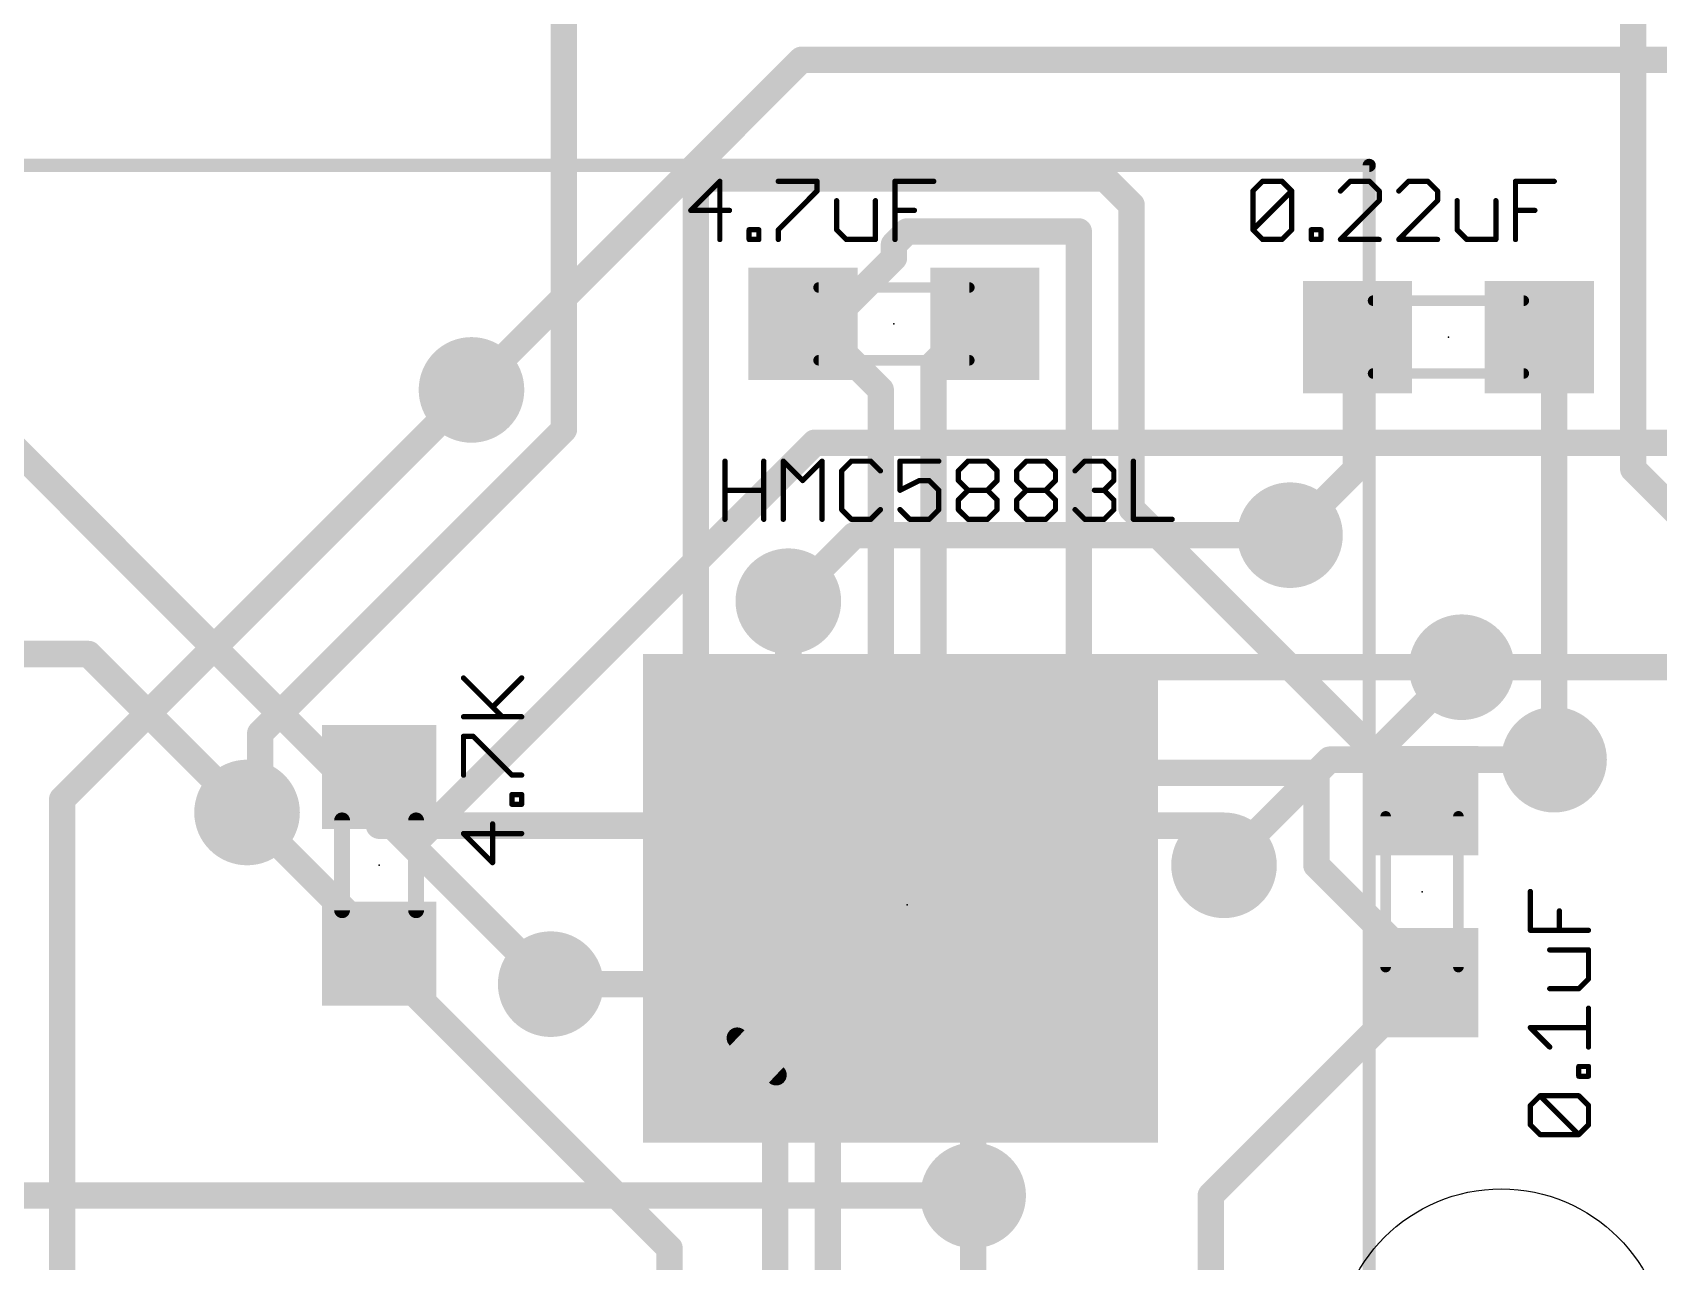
# Model space of a CAD drawing. Extents: x 0 to 99.1, y -1.2 to 60.2.
# Drawn here: x 51.66 to 67.3, y 40.39 to 52.2 of the extents above; entities that cross this region are included whole.
import ezdxf

# ---------------------------------------------------------------- set-up
doc = ezdxf.new("R2010")
doc.units = 0
for name, color, linetype in [('1', 22, 'CONTINUOUS'), ('16', 175, 'CONTINUOUS'), ('18', 82, 'CONTINUOUS'), ('20', 7, 'CONTINUOUS'), ('21', 253, 'CONTINUOUS'), ('23', 7, 'CONTINUOUS'), ('43', 82, 'CONTINUOUS'), ('51', 253, 'CONTINUOUS')]:
    doc.layers.add(name, color=color, linetype=linetype)

# ---------------------------------------------------------------- blocks, each defined once
blk = doc.blocks.new('RECT')
blk.add_solid([(-0.5, -0.5), (0.5, -0.5), (-0.5, 0.5), (0.5, 0.5)])
blk = doc.blocks.new('ROUNDV')
at = {"const_width": 0.5}
blk.add_lwpolyline([(0, -0.25, 1), (0, 0.25, 1), (0, -0.25)], format="xyb", dxfattribs=at)

msp = doc.modelspace()

# ---------------------------------------------------------------- linework, layer by layer
at = {"layer": '1', "const_width": 0.254}
for points in [[(56.769, 48.387), (56.769, 55.753)], [(67.056, 52.578), (67.056, 48.006)], [(58.039, 50.8), (61.976, 50.8)], [(58.039, 44.577), (58.039, 50.8)], [(61.976, 50.8), (62.23, 50.546)], [(62.23, 50.546), (62.23, 47.625)], [(60.071, 50.292), (59.944, 50.165)], [(61.722, 50.292), (60.071, 50.292)], [(61.722, 45.085), (61.722, 50.292)], [(59.944, 50.165), (59.944, 50.038)], [(59.944, 50.038), (59.309, 49.403)], [(59.182, 49.403), (59.069, 49.403)], [(59.309, 49.403), (59.069, 49.403)], [(59.182, 49.403), (59.817, 48.768)], [(60.706, 49.403), (60.325, 49.022)], [(60.706, 49.403), (60.819, 49.403)], [(64.389, 49.276), (64.389, 48.006)], [(64.389, 49.276), (64.403, 49.276)], [(66.167, 49.276), (66.153, 49.276)], [(66.167, 49.276), (66.294, 49.149)], [(66.294, 49.149), (66.294, 45.212)], [(60.325, 49.022), (60.325, 45.212)], [(55.88, 48.768), (51.943, 44.831)], [(59.817, 48.768), (59.817, 45.212)], [(53.848, 45.466), (56.769, 48.387)], [(64.389, 48.006), (63.754, 47.371)], [(67.056, 48.006), (70.485, 44.577)], [(62.23, 47.625), (65.024, 44.831)], [(58.928, 46.736), (58.928, 45.593)], [(64.643, 45.339), (65.405, 46.101)], [(58.928, 45.593), (59.309, 45.212)], [(53.848, 44.704), (53.848, 45.466)], [(64.643, 45.339), (65.024, 44.817)], [(59.309, 45.212), (59.321, 45.185)], [(59.817, 45.212), (59.821, 45.185)], [(60.325, 45.212), (60.321, 45.185)], [(60.833, 45.085), (60.821, 45.185)], [(61.722, 45.085), (60.833, 45.085)], [(64.008, 45.085), (61.722, 45.085)], [(64.008, 44.196), (64.008, 45.085)], [(54.991, 45.046), (54.991, 44.577)], [(51.943, 44.831), (51.943, 38.227)], [(65.024, 44.831), (65.024, 44.817)], [(54.991, 43.434), (53.721, 44.704)], [(53.848, 44.704), (53.721, 44.704)], [(54.991, 44.577), (58.039, 44.577)], [(58.039, 44.577), (58.674, 44.577)], [(58.674, 44.577), (58.701, 44.565)], [(61.468, 44.577), (61.441, 44.565)], [(63.119, 44.577), (61.468, 44.577)], [(63.119, 44.196), (63.119, 44.577)], [(65.024, 43.18), (64.008, 44.196)], [(54.991, 43.434), (54.991, 43.346)], [(54.991, 43.307), (54.991, 43.346)], [(54.991, 43.307), (57.785, 40.513)], [(56.642, 43.053), (58.674, 43.053)], [(58.674, 43.053), (58.701, 43.065)], [(58.801, 43.053), (58.701, 43.065)], [(58.801, 38.989), (58.801, 43.053)], [(65.024, 43.053), (62.992, 41.021)], [(65.024, 43.18), (65.024, 43.067)], [(65.024, 43.053), (65.024, 43.067)], [(59.309, 42.418), (59.321, 42.445)], [(59.309, 40.132), (59.309, 42.418)], [(59.817, 42.418), (59.821, 42.445)], [(59.817, 41.91), (59.817, 42.418)], [(60.833, 42.418), (60.821, 42.445)], [(60.833, 42.418), (60.833, 41.783)], [(59.944, 41.783), (59.817, 41.91)], [(60.706, 41.783), (59.944, 41.783)], [(60.833, 41.783), (60.706, 41.783)], [(60.706, 41.021), (60.706, 41.783)], [(60.706, 38.735), (60.706, 41.021)], [(62.992, 41.021), (62.992, 38.354)], [(57.785, 40.513), (57.785, 37.846)]]:
    msp.add_lwpolyline(points, dxfattribs=at)
at = {"layer": '1', "const_width": 0.127}
for points in [[(58.039, 50.8635, 1), (58.039, 50.7365)], [(58.1025, 50.8, 1), (57.9755, 50.8)], [(62.0209, 50.8449, 1), (61.9311, 50.7551)], [(61.976, 50.7365, 1), (61.976, 50.8635)], [(62.2935, 50.546, 1), (62.1665, 50.546)], [(62.1851, 50.5011, 1), (62.2749, 50.5909)], [(60.071, 50.3555, 1), (60.071, 50.2285)], [(60.1159, 50.2471, 1), (60.0261, 50.3369)], [(61.7855, 50.292, 1), (61.6585, 50.292)], [(61.722, 50.2285, 1), (61.722, 50.3555)], [(60.0075, 50.165, 1), (59.8805, 50.165)], [(59.8991, 50.2099, 1), (59.9889, 50.1201)], [(59.8805, 50.038, 1), (60.0075, 50.038)], [(59.9889, 49.9931, 1), (59.8991, 50.0829)], [(59.069, 49.4665, 1), (59.069, 49.3395)], [(59.069, 49.4665, 1), (59.069, 49.3395)], [(59.2269, 49.4479, 1), (59.1371, 49.3581)], [(59.182, 49.3395, 1), (59.182, 49.4665)], [(59.2641, 49.4479, 1), (59.3539, 49.3581)], [(59.309, 49.3395, 1), (59.309, 49.4665)], [(60.706, 49.4665, 1), (60.706, 49.3395)], [(60.7509, 49.3581, 1), (60.6611, 49.4479)], [(60.819, 49.3395, 1), (60.819, 49.4665)], [(64.4525, 49.276, 1), (64.3255, 49.276)], [(64.389, 49.3395, 1), (64.389, 49.2125)], [(64.403, 49.2125, 1), (64.403, 49.3395)], [(66.153, 49.3395, 1), (66.153, 49.2125)], [(66.2119, 49.3209, 1), (66.1221, 49.2311)], [(66.167, 49.2125, 1), (66.167, 49.3395)], [(66.3575, 49.149, 1), (66.2305, 49.149)], [(60.3885, 49.022, 1), (60.2615, 49.022)], [(60.2801, 49.0669, 1), (60.3699, 48.9771)], [(66.2491, 49.1041, 1), (66.3389, 49.1939)], [(55.9249, 48.7231, 1), (55.8351, 48.8129)], [(59.8805, 48.768, 1), (59.7535, 48.768)], [(59.7721, 48.7231, 1), (59.8619, 48.8129)], [(56.8139, 48.3421, 1), (56.7241, 48.4319)], [(56.7055, 48.387, 1), (56.8325, 48.387)], [(64.3255, 48.006, 1), (64.4525, 48.006)], [(64.4339, 47.9611, 1), (64.3441, 48.0509)], [(67.1009, 48.0509, 1), (67.0111, 47.9611)], [(66.9925, 48.006, 1), (67.1195, 48.006)], [(62.2749, 47.6699, 1), (62.1851, 47.5801)], [(62.1665, 47.625, 1), (62.2935, 47.625)], [(63.7091, 47.4159, 1), (63.7989, 47.3261)], [(58.9915, 46.736, 1), (58.8645, 46.736)], [(65.4499, 46.0561, 1), (65.3601, 46.1459)], [(58.9729, 45.6379, 1), (58.8831, 45.5481)], [(53.9115, 45.466, 1), (53.7845, 45.466)], [(53.8031, 45.5109, 1), (53.8929, 45.4211)], [(58.8645, 45.593, 1), (58.9915, 45.593)], [(64.6943, 45.3764, 1), (64.5917, 45.3016)], [(64.5981, 45.3839, 1), (64.6879, 45.2941)], [(59.367, 45.2378, 1), (59.251, 45.1862)], [(59.263, 45.1592, 1), (59.379, 45.2108)], [(59.2641, 45.1671, 1), (59.3539, 45.2569)], [(59.8798, 45.2213, 1), (59.7542, 45.2027)], [(59.7535, 45.212, 1), (59.8805, 45.212)], [(59.7582, 45.1757, 1), (59.8838, 45.1943)], [(60.2582, 45.1943, 1), (60.3838, 45.1757)], [(60.2615, 45.212, 1), (60.3885, 45.212)], [(60.3878, 45.2027, 1), (60.2622, 45.2213)], [(60.884, 45.1926, 1), (60.758, 45.1774)], [(60.833, 45.1485, 1), (60.833, 45.0215)], [(61.722, 45.1485, 1), (61.722, 45.0215)], [(61.722, 45.0215, 1), (61.722, 45.1485)], [(64.0715, 45.085, 1), (63.9445, 45.085)], [(64.008, 45.0215, 1), (64.008, 45.1485)], [(66.2305, 45.212, 1), (66.3575, 45.212)], [(55.0545, 45.046, 1), (54.9275, 45.046)], [(60.77, 45.0774, 1), (60.896, 45.0926)], [(61.6585, 45.085, 1), (61.7855, 45.085)], [(52.0065, 44.831, 1), (51.8795, 44.831)], [(51.8981, 44.8759, 1), (51.9879, 44.7861)], [(65.0875, 44.831, 1), (64.9605, 44.831)], [(64.9727, 44.7796, 1), (65.0753, 44.8544)], [(64.9791, 44.7861, 1), (65.0689, 44.8759)], [(53.7659, 44.7489, 1), (53.6761, 44.6591)], [(53.721, 44.7675, 1), (53.721, 44.6405)], [(53.7845, 44.704, 1), (53.9115, 44.704)], [(53.848, 44.6405, 1), (53.848, 44.7675)], [(64.9605, 44.817, 1), (65.0875, 44.817)], [(54.991, 44.6405, 1), (54.991, 44.5135)], [(54.9275, 44.577, 1), (55.0545, 44.577)], [(58.039, 44.6405, 1), (58.039, 44.5135)], [(57.9755, 44.577, 1), (58.1025, 44.577)], [(58.039, 44.5135, 1), (58.039, 44.6405)], [(58.6998, 44.635, 1), (58.6482, 44.519)], [(58.674, 44.5135, 1), (58.674, 44.6405)], [(58.6752, 44.507, 1), (58.7268, 44.623)], [(61.4152, 44.623, 1), (61.4668, 44.507)], [(61.468, 44.6405, 1), (61.468, 44.5135)], [(61.4938, 44.519, 1), (61.4422, 44.635)], [(63.1825, 44.577, 1), (63.0555, 44.577)], [(63.119, 44.5135, 1), (63.119, 44.6405)], [(64.0529, 44.2409, 1), (63.9631, 44.1511)], [(63.0555, 44.196, 1), (63.1825, 44.196)], [(63.9445, 44.196, 1), (64.0715, 44.196)], [(55.0545, 43.434, 1), (54.9275, 43.434)], [(54.9461, 43.3891, 1), (55.0359, 43.4789)], [(55.0545, 43.346, 1), (54.9275, 43.346)], [(55.0359, 43.3519, 1), (54.9461, 43.2621)], [(54.9275, 43.346, 1), (55.0545, 43.346)], [(54.9275, 43.307, 1), (55.0545, 43.307)], [(56.642, 43.1165, 1), (56.642, 42.9895)], [(58.6482, 43.111, 1), (58.6998, 42.995)], [(58.7086, 43.128, 1), (58.6934, 43.002)], [(58.674, 42.9895, 1), (58.674, 43.1165)], [(58.7268, 43.007, 1), (58.6752, 43.123)], [(58.8645, 43.053, 1), (58.7375, 43.053)], [(58.7934, 42.99, 1), (58.8086, 43.116)], [(65.0875, 43.18, 1), (64.9605, 43.18)], [(65.0875, 43.067, 1), (64.9605, 43.067)], [(64.9791, 43.1351, 1), (65.0689, 43.2249)], [(65.0689, 43.0081, 1), (64.9791, 43.0979)], [(64.9605, 43.067, 1), (65.0875, 43.067)], [(64.9605, 43.053, 1), (65.0875, 43.053)], [(59.3725, 42.418, 1), (59.2455, 42.418)], [(59.379, 42.4192, 1), (59.263, 42.4708)], [(59.8805, 42.418, 1), (59.7535, 42.418)], [(59.8838, 42.4357, 1), (59.7582, 42.4543)], [(60.879, 42.4708, 1), (60.763, 42.4192)], [(60.8965, 42.418, 1), (60.7695, 42.418)], [(59.251, 42.4438, 1), (59.367, 42.3922)], [(59.7542, 42.4273, 1), (59.8798, 42.4087)], [(60.775, 42.3922, 1), (60.891, 42.4438)], [(59.8619, 41.9549, 1), (59.7721, 41.8651)], [(59.7535, 41.91, 1), (59.8805, 41.91)], [(59.944, 41.8465, 1), (59.944, 41.7195)], [(59.8991, 41.7381, 1), (59.9889, 41.8279)], [(60.706, 41.8465, 1), (60.706, 41.7195)], [(60.7695, 41.783, 1), (60.6425, 41.783)], [(60.706, 41.7195, 1), (60.706, 41.8465)], [(60.7695, 41.783, 1), (60.8965, 41.783)], [(60.833, 41.7195, 1), (60.833, 41.8465)], [(60.7695, 41.021, 1), (60.6425, 41.021)], [(63.0555, 41.021, 1), (62.9285, 41.021)], [(60.6425, 41.021, 1), (60.7695, 41.021)], [(62.9471, 41.0659, 1), (63.0369, 40.9761)], [(57.8485, 40.513, 1), (57.7215, 40.513)], [(57.7401, 40.4681, 1), (57.8299, 40.5579)]]:
    msp.add_lwpolyline(points, format="xyb", dxfattribs=at)
at = {"layer": '16', "const_width": 0.254}
for points in [[(59.055, 51.943), (55.88, 48.768)], [(68.961, 51.943), (59.055, 51.943)], [(51.435, 48.26), (55.3085, 44.3865)], [(55.3085, 44.3865), (59.182, 48.26)], [(59.182, 48.26), (75.438, 48.26)], [(59.563, 47.371), (58.928, 46.736)], [(63.754, 47.371), (59.563, 47.371)], [(52.197, 46.228), (47.371, 46.228)], [(53.721, 44.704), (52.197, 46.228)], [(60.706, 46.101), (60.706, 41.021)], [(65.405, 46.101), (60.706, 46.101)], [(65.405, 46.101), (76.581, 46.101)], [(64.135, 45.212), (63.119, 44.196)], [(66.294, 45.212), (64.135, 45.212)], [(55.3085, 44.3865), (56.642, 43.053)], [(49.911, 41.021), (60.706, 41.021)]]:
    msp.add_lwpolyline(points, dxfattribs=at)
at = {"layer": '16', "const_width": 0.127}
for points in [[(59.055, 52.0065, 1), (59.055, 51.8795)], [(59.0999, 51.8981, 1), (59.0101, 51.9879)], [(55.8351, 48.8129, 1), (55.9249, 48.7231)], [(59.182, 48.3235, 1), (59.182, 48.1965)], [(59.2269, 48.2151, 1), (59.1371, 48.3049)], [(59.563, 47.4345, 1), (59.563, 47.3075)], [(59.6079, 47.3261, 1), (59.5181, 47.4159)], [(63.754, 47.3075, 1), (63.754, 47.4345)], [(58.8831, 46.7809, 1), (58.9729, 46.6911)], [(52.2419, 46.2729, 1), (52.1521, 46.1831)], [(52.197, 46.1645, 1), (52.197, 46.2915)], [(60.7695, 46.101, 1), (60.6425, 46.101)], [(60.706, 46.1645, 1), (60.706, 46.0375)], [(65.405, 46.1645, 1), (65.405, 46.0375)], [(65.405, 46.0375, 1), (65.405, 46.1645)], [(64.135, 45.2755, 1), (64.135, 45.1485)], [(64.1799, 45.1671, 1), (64.0901, 45.2569)], [(66.294, 45.1485, 1), (66.294, 45.2755)], [(53.6761, 44.6591, 1), (53.7659, 44.7489)], [(55.3534, 44.4314, 1), (55.2636, 44.3416)], [(55.2636, 44.4314, 1), (55.3534, 44.3416)], [(55.2636, 44.3416, 1), (55.3534, 44.4314)], [(63.0741, 44.2409, 1), (63.1639, 44.1511)], [(56.5971, 43.0081, 1), (56.6869, 43.0979)], [(60.706, 40.9575, 1), (60.706, 41.0845)], [(60.6425, 41.021, 1), (60.7695, 41.021)]]:
    msp.add_lwpolyline(points, format="xyb", dxfattribs=at)
at = {"layer": '20'}
msp.add_circle((65.786, 39.497), 1.5875, dxfattribs=at)
at = {"layer": '21'}
for points, const_width in [([(58.2691, 50.7741), (57.9895, 50.4944)], 0.0508), ([(58.2691, 50.2148), (58.2691, 50.7741)], 0.0508), ([(58.8315, 50.7741), (59.2043, 50.7741)], 0.0508), ([(59.2043, 50.6809), (58.8315, 50.308)], 0.0508), ([(59.2043, 50.7741), (59.2043, 50.6809)], 0.0508), ([(59.9541, 50.2148), (59.9541, 50.7741)], 0.0508), ([(59.9541, 50.7741), (60.3269, 50.7741)], 0.0508), ([(63.3972, 50.6809), (63.4904, 50.7741)], 0.0508), ([(63.3972, 50.308), (63.3972, 50.6809)], 0.0508), ([(63.3972, 50.308), (63.77, 50.6809)], 0.0508), ([(63.4904, 50.7741), (63.6768, 50.7741)], 0.0508), ([(63.6768, 50.7741), (63.77, 50.6809)], 0.0508), ([(63.77, 50.6809), (63.77, 50.308)], 0.0508), ([(64.3324, 50.7741), (64.2392, 50.6809)], 0.0508), ([(64.5188, 50.7741), (64.3324, 50.7741)], 0.0508), ([(64.612, 50.6809), (64.5188, 50.7741)], 0.0508), ([(64.612, 50.5877), (64.612, 50.6809)], 0.0508), ([(64.8937, 50.7741), (64.8005, 50.6809)], 0.0508), ([(65.0801, 50.7741), (64.8937, 50.7741)], 0.0508), ([(65.1733, 50.6809), (65.0801, 50.7741)], 0.0508), ([(65.1733, 50.5877), (65.1733, 50.6809)], 0.0508), ([(65.9231, 50.2148), (65.9231, 50.7741)], 0.0508), ([(65.9231, 50.7741), (66.2959, 50.7741)], 0.0508), ([(59.3928, 50.5877), (59.3928, 50.308)], 0.0508), ([(59.7656, 50.2148), (59.7656, 50.5877)], 0.0508), ([(64.2392, 50.2148), (64.612, 50.5877)], 0.0508), ([(64.8005, 50.2148), (65.1733, 50.5877)], 0.0508), ([(65.3618, 50.5877), (65.3618, 50.308)], 0.0508), ([(65.7346, 50.2148), (65.7346, 50.5877)], 0.0508), ([(57.9895, 50.4944), (58.3623, 50.4944)], 0.0508), ([(59.9541, 50.4944), (60.1405, 50.4944)], 0.0508), ([(65.9231, 50.4944), (66.1095, 50.4944)], 0.0508), ([(58.5508, 50.2148), (58.5508, 50.308)], 0.0508), ([(58.5508, 50.308), (58.644, 50.308)], 0.0508), ([(58.644, 50.2148), (58.5508, 50.2148)], 0.0508), ([(58.644, 50.308), (58.644, 50.2148)], 0.0508), ([(58.8315, 50.308), (58.8315, 50.2148)], 0.0508), ([(59.3928, 50.308), (59.486, 50.2148)], 0.0508), ([(59.486, 50.2148), (59.7656, 50.2148)], 0.0508), ([(63.4904, 50.2148), (63.3972, 50.308)], 0.0508), ([(63.6768, 50.2148), (63.4904, 50.2148)], 0.0508), ([(63.77, 50.308), (63.6768, 50.2148)], 0.0508), ([(63.9585, 50.2148), (63.9585, 50.308)], 0.0508), ([(63.9585, 50.308), (64.0517, 50.308)], 0.0508), ([(64.0517, 50.2148), (63.9585, 50.2148)], 0.0508), ([(64.0517, 50.308), (64.0517, 50.2148)], 0.0508), ([(64.612, 50.2148), (64.2392, 50.2148)], 0.0508), ([(65.1733, 50.2148), (64.8005, 50.2148)], 0.0508), ([(65.3618, 50.308), (65.455, 50.2148)], 0.0508), ([(65.455, 50.2148), (65.7346, 50.2148)], 0.0508), ([(58.3184, 47.5234), (58.3184, 48.0827)], 0.0508), ([(58.6913, 48.0827), (58.6913, 47.5234)], 0.0508), ([(58.8797, 47.5234), (58.8797, 48.0827)], 0.0508), ([(58.8797, 48.0827), (59.0661, 47.8963)], 0.0508), ([(59.0661, 47.8963), (59.2526, 48.0827)], 0.0508), ([(59.2526, 48.0827), (59.2526, 47.5234)], 0.0508), ([(59.5342, 48.0827), (59.441, 47.9895)], 0.0508), ([(59.7207, 48.0827), (59.5342, 48.0827)], 0.0508), ([(59.8139, 47.9895), (59.7207, 48.0827)], 0.0508), ([(60.3752, 48.0827), (60.0023, 48.0827)], 0.0508), ([(60.0023, 48.0827), (60.0023, 47.803)], 0.0508), ([(60.5636, 47.9895), (60.6569, 48.0827)], 0.0508), ([(60.6569, 48.0827), (60.8433, 48.0827)], 0.0508), ([(60.8433, 48.0827), (60.9365, 47.9895)], 0.0508), ([(61.1249, 47.9895), (61.2182, 48.0827)], 0.0508), ([(61.2182, 48.0827), (61.4046, 48.0827)], 0.0508), ([(61.4046, 48.0827), (61.4978, 47.9895)], 0.0508), ([(61.6863, 47.9895), (61.7795, 48.0827)], 0.0508), ([(61.7795, 48.0827), (61.9659, 48.0827)], 0.0508), ([(61.9659, 48.0827), (62.0591, 47.9895)], 0.0508), ([(62.2476, 48.0827), (62.2476, 47.5234)], 0.0508), ([(59.441, 47.9895), (59.441, 47.6166)], 0.0508), ([(60.0023, 47.803), (60.1888, 47.8963)], 0.0508), ([(60.1888, 47.8963), (60.282, 47.8963)], 0.0508), ([(60.282, 47.8963), (60.3752, 47.803)], 0.0508), ([(60.5636, 47.8963), (60.5636, 47.9895)], 0.0508), ([(60.6569, 47.803), (60.5636, 47.8963)], 0.0508), ([(60.9365, 47.8963), (60.8433, 47.803)], 0.0508), ([(60.9365, 47.9895), (60.9365, 47.8963)], 0.0508), ([(61.1249, 47.8963), (61.1249, 47.9895)], 0.0508), ([(61.2182, 47.803), (61.1249, 47.8963)], 0.0508), ([(61.4978, 47.8963), (61.4046, 47.803)], 0.0508), ([(61.4978, 47.9895), (61.4978, 47.8963)], 0.0508), ([(62.0591, 47.8963), (61.9659, 47.803)], 0.0508), ([(62.0591, 47.9895), (62.0591, 47.8963)], 0.0508), ([(58.3184, 47.803), (58.6913, 47.803)], 0.0508), ([(60.3752, 47.803), (60.3752, 47.6166)], 0.0508), ([(60.5636, 47.7098), (60.6569, 47.803)], 0.0508), ([(60.5636, 47.6166), (60.5636, 47.7098)], 0.0508), ([(60.6569, 47.803), (60.8433, 47.803)], 0.0508), ([(60.8433, 47.803), (60.9365, 47.7098)], 0.0508), ([(60.9365, 47.7098), (60.9365, 47.6166)], 0.0508), ([(61.1249, 47.7098), (61.2182, 47.803)], 0.0508), ([(61.1249, 47.6166), (61.1249, 47.7098)], 0.0508), ([(61.2182, 47.803), (61.4046, 47.803)], 0.0508), ([(61.4046, 47.803), (61.4978, 47.7098)], 0.0508), ([(61.4978, 47.7098), (61.4978, 47.6166)], 0.0508), ([(61.9659, 47.803), (61.8727, 47.803)], 0.0508), ([(61.9659, 47.803), (62.0591, 47.7098)], 0.0508), ([(62.0591, 47.7098), (62.0591, 47.6166)], 0.0508), ([(59.441, 47.6166), (59.5342, 47.5234)], 0.0508), ([(59.7207, 47.5234), (59.8139, 47.6166)], 0.0508), ([(60.0955, 47.5234), (60.0023, 47.6166)], 0.0508), ([(60.3752, 47.6166), (60.282, 47.5234)], 0.0508), ([(60.6569, 47.5234), (60.5636, 47.6166)], 0.0508), ([(60.9365, 47.6166), (60.8433, 47.5234)], 0.0508), ([(61.2182, 47.5234), (61.1249, 47.6166)], 0.0508), ([(61.4978, 47.6166), (61.4046, 47.5234)], 0.0508), ([(61.7795, 47.5234), (61.6863, 47.6166)], 0.0508), ([(62.0591, 47.6166), (61.9659, 47.5234)], 0.0508), ([(59.5342, 47.5234), (59.7207, 47.5234)], 0.0508), ([(60.282, 47.5234), (60.0955, 47.5234)], 0.0508), ([(60.8433, 47.5234), (60.6569, 47.5234)], 0.0508), ([(61.4046, 47.5234), (61.2182, 47.5234)], 0.0508), ([(61.9659, 47.5234), (61.7795, 47.5234)], 0.0508), ([(62.2476, 47.5234), (62.6204, 47.5234)], 0.0508), ([(56.1762, 45.6247), (55.8033, 45.9975)], 0.0508), ([(56.083, 45.7179), (56.3626, 45.9975)], 0.0508), ([(55.8033, 45.6247), (56.3626, 45.6247)], 0.0508), ([(58.971, 45.515), (58.371, 45.515)], 0.2032), ([(58.371, 45.515), (58.371, 44.915)], 0.2032), ([(61.771, 45.515), (61.171, 45.515)], 0.2032), ([(61.771, 44.915), (61.771, 45.515)], 0.2032), ([(55.8033, 45.0634), (55.8033, 45.4362)], 0.0508), ([(55.8033, 45.4362), (55.8965, 45.4362)], 0.0508), ([(55.8965, 45.4362), (56.2694, 45.0634)], 0.0508), ([(56.2694, 45.0634), (56.3626, 45.0634)], 0.0508), ([(56.2694, 44.7827), (56.2694, 44.8759)], 0.0508), ([(56.2694, 44.8759), (56.3626, 44.8759)], 0.0508), ([(56.3626, 44.8759), (56.3626, 44.7827)], 0.0508), ([(56.3626, 44.7827), (56.2694, 44.7827)], 0.0508), ([(56.083, 44.2214), (56.083, 44.5943)], 0.0508), ([(56.3626, 44.501), (55.8033, 44.501)], 0.0508), ([(55.8033, 44.501), (56.083, 44.2214)], 0.0508), ([(66.0659, 43.5711), (66.0659, 43.9439)], 0.0508), ([(66.3456, 43.5711), (66.3456, 43.7575)], 0.0508), ([(66.6252, 43.5711), (66.0659, 43.5711)], 0.0508), ([(66.6252, 43.3826), (66.2524, 43.3826)], 0.0508), ([(66.6252, 43.103), (66.6252, 43.3826)], 0.0508), ([(66.2524, 43.0098), (66.532, 43.0098)], 0.0508), ([(66.532, 43.0098), (66.6252, 43.103)], 0.0508), ([(61.771, 42.115), (61.771, 42.715)], 0.2032), ([(66.6252, 42.4485), (66.6252, 42.8213)], 0.0508), ([(58.436, 42.535), (58.811, 42.18)], 0.2032), ([(66.2524, 42.4485), (66.0659, 42.6349)], 0.0508), ([(66.0659, 42.6349), (66.6252, 42.6349)], 0.0508), ([(66.532, 42.1678), (66.532, 42.261)], 0.0508), ([(66.532, 42.261), (66.6252, 42.261)], 0.0508), ([(66.6252, 42.261), (66.6252, 42.1678)], 0.0508), ([(61.771, 42.115), (61.171, 42.115)], 0.2032), ([(66.6252, 42.1678), (66.532, 42.1678)], 0.0508), ([(66.0659, 41.8861), (66.1591, 41.9794)], 0.0508), ([(66.1591, 41.9794), (66.532, 41.9794)], 0.0508), ([(66.532, 41.6065), (66.1591, 41.9794)], 0.0508), ([(66.532, 41.9794), (66.6252, 41.8861)], 0.0508), ([(66.0659, 41.6997), (66.0659, 41.8861)], 0.0508), ([(66.6252, 41.8861), (66.6252, 41.6997)], 0.0508), ([(66.1591, 41.6065), (66.0659, 41.6997)], 0.0508), ([(66.532, 41.6065), (66.1591, 41.6065)], 0.0508), ([(66.6252, 41.6997), (66.532, 41.6065)], 0.0508)]:
    msp.add_lwpolyline(points, dxfattribs=dict(at, const_width=const_width))
for points, const_width in [([(58.2818, 50.7741, 1), (58.2564, 50.7741)], 0.0254), ([(58.2781, 50.7651, 1), (58.2602, 50.7831)], 0.0254), ([(58.8315, 50.7868, 1), (58.8315, 50.7614)], 0.0254), ([(59.217, 50.7741, 1), (59.1916, 50.7741)], 0.0254), ([(59.1916, 50.6809, 1), (59.217, 50.6809)], 0.0254), ([(59.2133, 50.6719, 1), (59.1953, 50.6898)], 0.0254), ([(59.2043, 50.7614, 1), (59.2043, 50.7868)], 0.0254), ([(59.9668, 50.7741, 1), (59.9414, 50.7741)], 0.0254), ([(59.9541, 50.7868, 1), (59.9541, 50.7614)], 0.0254), ([(60.3269, 50.7614, 1), (60.3269, 50.7868)], 0.0254), ([(63.4099, 50.6809, 1), (63.3845, 50.6809)], 0.0254), ([(63.3882, 50.6898, 1), (63.4062, 50.6719)], 0.0254), ([(63.4904, 50.7868, 1), (63.4904, 50.7614)], 0.0254), ([(63.4994, 50.7651, 1), (63.4814, 50.7831)], 0.0254), ([(63.6858, 50.7831, 1), (63.6678, 50.7651)], 0.0254), ([(63.6768, 50.7614, 1), (63.6768, 50.7868)], 0.0254), ([(63.7827, 50.6809, 1), (63.7573, 50.6809)], 0.0254), ([(63.779, 50.6719, 1), (63.7611, 50.6898)], 0.0254), ([(63.7611, 50.6719, 1), (63.779, 50.6898)], 0.0254), ([(64.2302, 50.6898, 1), (64.2481, 50.6719)], 0.0254), ([(64.3324, 50.7868, 1), (64.3324, 50.7614)], 0.0254), ([(64.3413, 50.7651, 1), (64.3234, 50.7831)], 0.0254), ([(64.5278, 50.7831, 1), (64.5098, 50.7651)], 0.0254), ([(64.5188, 50.7614, 1), (64.5188, 50.7868)], 0.0254), ([(64.6247, 50.6809, 1), (64.5993, 50.6809)], 0.0254), ([(64.603, 50.6719, 1), (64.621, 50.6898)], 0.0254), ([(64.7915, 50.6898, 1), (64.8094, 50.6719)], 0.0254), ([(64.8937, 50.7868, 1), (64.8937, 50.7614)], 0.0254), ([(64.9027, 50.7651, 1), (64.8847, 50.7831)], 0.0254), ([(65.0891, 50.7831, 1), (65.0711, 50.7651)], 0.0254), ([(65.0801, 50.7614, 1), (65.0801, 50.7868)], 0.0254), ([(65.186, 50.6809, 1), (65.1606, 50.6809)], 0.0254), ([(65.1643, 50.6719, 1), (65.1823, 50.6898)], 0.0254), ([(65.9358, 50.7741, 1), (65.9104, 50.7741)], 0.0254), ([(65.9231, 50.7868, 1), (65.9231, 50.7614)], 0.0254), ([(66.2959, 50.7614, 1), (66.2959, 50.7868)], 0.0254), ([(59.4055, 50.5877, 1), (59.3801, 50.5877)], 0.0254), ([(59.7783, 50.5877, 1), (59.7529, 50.5877)], 0.0254), ([(64.5993, 50.5877, 1), (64.6247, 50.5877)], 0.0254), ([(64.621, 50.5787, 1), (64.603, 50.5966)], 0.0254), ([(65.1606, 50.5877, 1), (65.186, 50.5877)], 0.0254), ([(65.1823, 50.5787, 1), (65.1643, 50.5966)], 0.0254), ([(65.3745, 50.5877, 1), (65.3491, 50.5877)], 0.0254), ([(65.7473, 50.5877, 1), (65.7219, 50.5877)], 0.0254), ([(57.9895, 50.5071, 1), (57.9895, 50.4817)], 0.0254), ([(57.9805, 50.5034, 1), (57.9985, 50.4855)], 0.0254), ([(58.3623, 50.4817, 1), (58.3623, 50.5071)], 0.0254), ([(59.9541, 50.5071, 1), (59.9541, 50.4817)], 0.0254), ([(60.1405, 50.4817, 1), (60.1405, 50.5071)], 0.0254), ([(65.9231, 50.5071, 1), (65.9231, 50.4817)], 0.0254), ([(66.1095, 50.4817, 1), (66.1095, 50.5071)], 0.0254), ([(58.2564, 50.2148, 1), (58.2818, 50.2148)], 0.0254), ([(58.5635, 50.308, 1), (58.5381, 50.308)], 0.0254), ([(58.5508, 50.3207, 1), (58.5508, 50.2953)], 0.0254), ([(58.5508, 50.2275, 1), (58.5508, 50.2021)], 0.0254), ([(58.5381, 50.2148, 1), (58.5635, 50.2148)], 0.0254), ([(58.6567, 50.308, 1), (58.6313, 50.308)], 0.0254), ([(58.6313, 50.2148, 1), (58.6567, 50.2148)], 0.0254), ([(58.644, 50.2953, 1), (58.644, 50.3207)], 0.0254), ([(58.644, 50.2021, 1), (58.644, 50.2275)], 0.0254), ([(58.8442, 50.308, 1), (58.8188, 50.308)], 0.0254), ([(58.8225, 50.317, 1), (58.8404, 50.299)], 0.0254), ([(58.8188, 50.2148, 1), (58.8442, 50.2148)], 0.0254), ([(59.4018, 50.317, 1), (59.3838, 50.299)], 0.0254), ([(59.3801, 50.308, 1), (59.4055, 50.308)], 0.0254), ([(59.486, 50.2275, 1), (59.486, 50.2021)], 0.0254), ([(59.477, 50.2058, 1), (59.495, 50.2238)], 0.0254), ([(59.7529, 50.2148, 1), (59.7783, 50.2148)], 0.0254), ([(59.7656, 50.2021, 1), (59.7656, 50.2275)], 0.0254), ([(59.9414, 50.2148, 1), (59.9668, 50.2148)], 0.0254), ([(63.4062, 50.317, 1), (63.3882, 50.299)], 0.0254), ([(63.3882, 50.317, 1), (63.4062, 50.299)], 0.0254), ([(63.3845, 50.308, 1), (63.4099, 50.308)], 0.0254), ([(63.4904, 50.2275, 1), (63.4904, 50.2021)], 0.0254), ([(63.4814, 50.2058, 1), (63.4994, 50.2238)], 0.0254), ([(63.6678, 50.2238, 1), (63.6858, 50.2058)], 0.0254), ([(63.6768, 50.2021, 1), (63.6768, 50.2275)], 0.0254), ([(63.7573, 50.308, 1), (63.7827, 50.308)], 0.0254), ([(63.779, 50.299, 1), (63.7611, 50.317)], 0.0254), ([(63.9712, 50.308, 1), (63.9458, 50.308)], 0.0254), ([(63.9585, 50.3207, 1), (63.9585, 50.2953)], 0.0254), ([(63.9585, 50.2275, 1), (63.9585, 50.2021)], 0.0254), ([(63.9458, 50.2148, 1), (63.9712, 50.2148)], 0.0254), ([(64.0644, 50.308, 1), (64.039, 50.308)], 0.0254), ([(64.039, 50.2148, 1), (64.0644, 50.2148)], 0.0254), ([(64.0517, 50.2953, 1), (64.0517, 50.3207)], 0.0254), ([(64.0517, 50.2021, 1), (64.0517, 50.2275)], 0.0254), ([(64.2392, 50.2275, 1), (64.2392, 50.2021)], 0.0254), ([(64.2302, 50.2238, 1), (64.2481, 50.2058)], 0.0254), ([(64.612, 50.2021, 1), (64.612, 50.2275)], 0.0254), ([(64.8005, 50.2275, 1), (64.8005, 50.2021)], 0.0254), ([(64.7915, 50.2238, 1), (64.8094, 50.2058)], 0.0254), ([(65.1733, 50.2021, 1), (65.1733, 50.2275)], 0.0254), ([(65.3707, 50.317, 1), (65.3528, 50.299)], 0.0254), ([(65.3491, 50.308, 1), (65.3745, 50.308)], 0.0254), ([(65.455, 50.2275, 1), (65.455, 50.2021)], 0.0254), ([(65.446, 50.2058, 1), (65.464, 50.2238)], 0.0254), ([(65.7219, 50.2148, 1), (65.7473, 50.2148)], 0.0254), ([(65.7346, 50.2021, 1), (65.7346, 50.2275)], 0.0254), ([(65.9104, 50.2148, 1), (65.9358, 50.2148)], 0.0254), ([(58.3311, 48.0827, 1), (58.3057, 48.0827)], 0.0254), ([(58.704, 48.0827, 1), (58.6786, 48.0827)], 0.0254), ([(58.8924, 48.0827, 1), (58.867, 48.0827)], 0.0254), ([(58.8887, 48.0917, 1), (58.8707, 48.0737)], 0.0254), ([(59.2653, 48.0827, 1), (59.2399, 48.0827)], 0.0254), ([(59.2615, 48.0737, 1), (59.2436, 48.0917)], 0.0254), ([(59.5342, 48.0954, 1), (59.5342, 48.07)], 0.0254), ([(59.5432, 48.0737, 1), (59.5253, 48.0917)], 0.0254), ([(59.7296, 48.0917, 1), (59.7117, 48.0737)], 0.0254), ([(59.7207, 48.07, 1), (59.7207, 48.0954)], 0.0254), ([(60.0023, 48.0954, 1), (60.0023, 48.07)], 0.0254), ([(60.015, 48.0827, 1), (59.9896, 48.0827)], 0.0254), ([(60.3752, 48.07, 1), (60.3752, 48.0954)], 0.0254), ([(60.6569, 48.0954, 1), (60.6569, 48.07)], 0.0254), ([(60.6658, 48.0737, 1), (60.6479, 48.0917)], 0.0254), ([(60.8523, 48.0917, 1), (60.8343, 48.0737)], 0.0254), ([(60.8433, 48.07, 1), (60.8433, 48.0954)], 0.0254), ([(61.2182, 48.0954, 1), (61.2182, 48.07)], 0.0254), ([(61.2271, 48.0737, 1), (61.2092, 48.0917)], 0.0254), ([(61.4136, 48.0917, 1), (61.3956, 48.0737)], 0.0254), ([(61.4046, 48.07, 1), (61.4046, 48.0954)], 0.0254), ([(61.7795, 48.0954, 1), (61.7795, 48.07)], 0.0254), ([(61.7884, 48.0737, 1), (61.7705, 48.0917)], 0.0254), ([(61.9749, 48.0917, 1), (61.9569, 48.0737)], 0.0254), ([(61.9659, 48.07, 1), (61.9659, 48.0954)], 0.0254), ([(62.2603, 48.0827, 1), (62.2349, 48.0827)], 0.0254), ([(59.0572, 47.9052, 1), (59.0751, 47.8873)], 0.0254), ([(59.0572, 47.8873, 1), (59.0751, 47.9052)], 0.0254), ([(59.4537, 47.9895, 1), (59.4283, 47.9895)], 0.0254), ([(59.432, 47.9984, 1), (59.45, 47.9805)], 0.0254), ([(59.8049, 47.9805, 1), (59.8228, 47.9984)], 0.0254), ([(60.1888, 47.909, 1), (60.1888, 47.8835)], 0.0254), ([(60.1944, 47.8849, 1), (60.1831, 47.9076)], 0.0254), ([(60.2909, 47.9052, 1), (60.273, 47.8873)], 0.0254), ([(60.282, 47.8835, 1), (60.282, 47.909)], 0.0254), ([(60.5763, 47.9895, 1), (60.5509, 47.9895)], 0.0254), ([(60.5509, 47.8963, 1), (60.5763, 47.8963)], 0.0254), ([(60.5547, 47.9984, 1), (60.5726, 47.9805)], 0.0254), ([(60.5726, 47.9052, 1), (60.5547, 47.8873)], 0.0254), ([(60.9492, 47.9895, 1), (60.9238, 47.9895)], 0.0254), ([(60.9238, 47.8963, 1), (60.9492, 47.8963)], 0.0254), ([(60.9275, 47.9805, 1), (60.9455, 47.9984)], 0.0254), ([(60.9455, 47.8873, 1), (60.9275, 47.9052)], 0.0254), ([(61.1376, 47.9895, 1), (61.1122, 47.9895)], 0.0254), ([(61.1122, 47.8963, 1), (61.1376, 47.8963)], 0.0254), ([(61.116, 47.9984, 1), (61.1339, 47.9805)], 0.0254), ([(61.1339, 47.9052, 1), (61.116, 47.8873)], 0.0254), ([(61.5105, 47.9895, 1), (61.4851, 47.9895)], 0.0254), ([(61.4851, 47.8963, 1), (61.5105, 47.8963)], 0.0254), ([(61.4888, 47.9805, 1), (61.5068, 47.9984)], 0.0254), ([(61.5068, 47.8873, 1), (61.4888, 47.9052)], 0.0254), ([(61.6773, 47.9984, 1), (61.6952, 47.9805)], 0.0254), ([(62.0718, 47.9895, 1), (62.0464, 47.9895)], 0.0254), ([(62.0464, 47.8963, 1), (62.0718, 47.8963)], 0.0254), ([(62.0501, 47.9805, 1), (62.0681, 47.9984)], 0.0254), ([(62.0681, 47.8873, 1), (62.0501, 47.9052)], 0.0254), ([(58.3184, 47.8157, 1), (58.3184, 47.7903)], 0.0254), ([(58.6913, 47.7903, 1), (58.6913, 47.8157)], 0.0254), ([(59.9966, 47.8144, 1), (60.008, 47.7917)], 0.0254), ([(59.9896, 47.803, 1), (60.015, 47.803)], 0.0254), ([(60.3879, 47.803, 1), (60.3625, 47.803)], 0.0254), ([(60.3662, 47.7941, 1), (60.3842, 47.812)], 0.0254), ([(60.5763, 47.7098, 1), (60.5509, 47.7098)], 0.0254), ([(60.5547, 47.7188, 1), (60.5726, 47.7008)], 0.0254), ([(60.6569, 47.8157, 1), (60.6569, 47.7903)], 0.0254), ([(60.6658, 47.7941, 1), (60.6479, 47.812)], 0.0254), ([(60.6479, 47.7941, 1), (60.6658, 47.812)], 0.0254), ([(60.8523, 47.812, 1), (60.8343, 47.7941)], 0.0254), ([(60.8343, 47.812, 1), (60.8523, 47.7941)], 0.0254), ([(60.8433, 47.7903, 1), (60.8433, 47.8157)], 0.0254), ([(60.9492, 47.7098, 1), (60.9238, 47.7098)], 0.0254), ([(60.9275, 47.7008, 1), (60.9455, 47.7188)], 0.0254), ([(61.1376, 47.7098, 1), (61.1122, 47.7098)], 0.0254), ([(61.116, 47.7188, 1), (61.1339, 47.7008)], 0.0254), ([(61.2182, 47.8157, 1), (61.2182, 47.7903)], 0.0254), ([(61.2271, 47.7941, 1), (61.2092, 47.812)], 0.0254), ([(61.2092, 47.7941, 1), (61.2271, 47.812)], 0.0254), ([(61.4136, 47.812, 1), (61.3956, 47.7941)], 0.0254), ([(61.3956, 47.812, 1), (61.4136, 47.7941)], 0.0254), ([(61.4046, 47.7903, 1), (61.4046, 47.8157)], 0.0254), ([(61.5105, 47.7098, 1), (61.4851, 47.7098)], 0.0254), ([(61.4888, 47.7008, 1), (61.5068, 47.7188)], 0.0254), ([(61.8727, 47.8157, 1), (61.8727, 47.7903)], 0.0254), ([(61.9749, 47.812, 1), (61.9569, 47.7941)], 0.0254), ([(61.9569, 47.812, 1), (61.9749, 47.7941)], 0.0254), ([(61.9659, 47.7903, 1), (61.9659, 47.8157)], 0.0254), ([(62.0718, 47.7098, 1), (62.0464, 47.7098)], 0.0254), ([(62.0501, 47.7008, 1), (62.0681, 47.7188)], 0.0254), ([(59.45, 47.6256, 1), (59.432, 47.6076)], 0.0254), ([(59.4283, 47.6166, 1), (59.4537, 47.6166)], 0.0254), ([(59.8228, 47.6076, 1), (59.8049, 47.6256)], 0.0254), ([(60.0113, 47.6256, 1), (59.9933, 47.6076)], 0.0254), ([(60.3625, 47.6166, 1), (60.3879, 47.6166)], 0.0254), ([(60.3842, 47.6076, 1), (60.3662, 47.6256)], 0.0254), ([(60.5509, 47.6166, 1), (60.5763, 47.6166)], 0.0254), ([(60.5726, 47.6256, 1), (60.5547, 47.6076)], 0.0254), ([(60.9238, 47.6166, 1), (60.9492, 47.6166)], 0.0254), ([(60.9455, 47.6076, 1), (60.9275, 47.6256)], 0.0254), ([(61.1122, 47.6166, 1), (61.1376, 47.6166)], 0.0254), ([(61.1339, 47.6256, 1), (61.116, 47.6076)], 0.0254), ([(61.4851, 47.6166, 1), (61.5105, 47.6166)], 0.0254), ([(61.5068, 47.6076, 1), (61.4888, 47.6256)], 0.0254), ([(61.6952, 47.6256, 1), (61.6773, 47.6076)], 0.0254), ([(62.0464, 47.6166, 1), (62.0718, 47.6166)], 0.0254), ([(62.0681, 47.6076, 1), (62.0501, 47.6256)], 0.0254), ([(58.3057, 47.5234, 1), (58.3311, 47.5234)], 0.0254), ([(58.6786, 47.5234, 1), (58.704, 47.5234)], 0.0254), ([(58.867, 47.5234, 1), (58.8924, 47.5234)], 0.0254), ([(59.2399, 47.5234, 1), (59.2653, 47.5234)], 0.0254), ([(59.5342, 47.5361, 1), (59.5342, 47.5107)], 0.0254), ([(59.5253, 47.5144, 1), (59.5432, 47.5324)], 0.0254), ([(59.7117, 47.5324, 1), (59.7296, 47.5144)], 0.0254), ([(59.7207, 47.5107, 1), (59.7207, 47.5361)], 0.0254), ([(60.0955, 47.5361, 1), (60.0955, 47.5107)], 0.0254), ([(60.0866, 47.5144, 1), (60.1045, 47.5324)], 0.0254), ([(60.273, 47.5324, 1), (60.2909, 47.5144)], 0.0254), ([(60.282, 47.5107, 1), (60.282, 47.5361)], 0.0254), ([(60.6569, 47.5361, 1), (60.6569, 47.5107)], 0.0254), ([(60.6479, 47.5144, 1), (60.6658, 47.5324)], 0.0254), ([(60.8343, 47.5324, 1), (60.8523, 47.5144)], 0.0254), ([(60.8433, 47.5107, 1), (60.8433, 47.5361)], 0.0254), ([(61.2182, 47.5361, 1), (61.2182, 47.5107)], 0.0254), ([(61.2092, 47.5144, 1), (61.2271, 47.5324)], 0.0254), ([(61.3956, 47.5324, 1), (61.4136, 47.5144)], 0.0254), ([(61.4046, 47.5107, 1), (61.4046, 47.5361)], 0.0254), ([(61.7795, 47.5361, 1), (61.7795, 47.5107)], 0.0254), ([(61.7705, 47.5144, 1), (61.7884, 47.5324)], 0.0254), ([(61.9569, 47.5324, 1), (61.9749, 47.5144)], 0.0254), ([(61.9659, 47.5107, 1), (61.9659, 47.5361)], 0.0254), ([(62.2476, 47.5361, 1), (62.2476, 47.5107)], 0.0254), ([(62.2349, 47.5234, 1), (62.2603, 47.5234)], 0.0254), ([(62.6204, 47.5107, 1), (62.6204, 47.5361)], 0.0254), ([(55.8123, 46.0065, 1), (55.7943, 45.9885)], 0.0254), ([(56.3716, 45.9885, 1), (56.3536, 46.0065)], 0.0254), ([(56.074, 45.7269, 1), (56.0919, 45.7089)], 0.0254), ([(55.8033, 45.6374, 1), (55.8033, 45.612)], 0.0254), ([(56.1672, 45.6157, 1), (56.1852, 45.6337)], 0.0254), ([(56.3626, 45.612, 1), (56.3626, 45.6374)], 0.0254), ([(58.371, 45.5658, 1), (58.371, 45.4642)], 0.1016), ([(58.4218, 45.515, 1), (58.3202, 45.515)], 0.1016), ([(58.971, 45.4642, 1), (58.971, 45.5658)], 0.1016), ([(61.171, 45.5658, 1), (61.171, 45.4642)], 0.1016), ([(61.8218, 45.515, 1), (61.7202, 45.515)], 0.1016), ([(61.771, 45.4642, 1), (61.771, 45.5658)], 0.1016), ([(55.816, 45.4362, 1), (55.7906, 45.4362)], 0.0254), ([(55.8033, 45.4489, 1), (55.8033, 45.4235)], 0.0254), ([(55.9055, 45.4452, 1), (55.8876, 45.4272)], 0.0254), ([(55.8965, 45.4235, 1), (55.8965, 45.4489)], 0.0254), ([(55.7906, 45.0634, 1), (55.816, 45.0634)], 0.0254), ([(56.2694, 45.0761, 1), (56.2694, 45.0507)], 0.0254), ([(56.2604, 45.0544, 1), (56.2784, 45.0723)], 0.0254), ([(56.3626, 45.0507, 1), (56.3626, 45.0761)], 0.0254), ([(56.2821, 44.8759, 1), (56.2567, 44.8759)], 0.0254), ([(56.2694, 44.8886, 1), (56.2694, 44.8632)], 0.0254), ([(56.3753, 44.8759, 1), (56.3499, 44.8759)], 0.0254), ([(56.3626, 44.8632, 1), (56.3626, 44.8886)], 0.0254), ([(58.3202, 44.915, 1), (58.4218, 44.915)], 0.1016), ([(61.7202, 44.915, 1), (61.8218, 44.915)], 0.1016), ([(56.2694, 44.7954, 1), (56.2694, 44.77)], 0.0254), ([(56.2567, 44.7827, 1), (56.2821, 44.7827)], 0.0254), ([(56.3499, 44.7827, 1), (56.3753, 44.7827)], 0.0254), ([(56.3626, 44.77, 1), (56.3626, 44.7954)], 0.0254), ([(56.0957, 44.5943, 1), (56.0703, 44.5943)], 0.0254), ([(55.8033, 44.5137, 1), (55.8033, 44.4883)], 0.0254), ([(55.8123, 44.51, 1), (55.7943, 44.4921)], 0.0254), ([(56.3626, 44.4883, 1), (56.3626, 44.5137)], 0.0254), ([(56.0703, 44.2214, 1), (56.0957, 44.2214)], 0.0254), ([(56.074, 44.2124, 1), (56.0919, 44.2304)], 0.0254), ([(66.0786, 43.9439, 1), (66.0532, 43.9439)], 0.0254), ([(66.3583, 43.7575, 1), (66.3329, 43.7575)], 0.0254), ([(66.0659, 43.5838, 1), (66.0659, 43.5584)], 0.0254), ([(66.0532, 43.5711, 1), (66.0786, 43.5711)], 0.0254), ([(66.3329, 43.5711, 1), (66.3583, 43.5711)], 0.0254), ([(66.6252, 43.5584, 1), (66.6252, 43.5838)], 0.0254), ([(66.2524, 43.3953, 1), (66.2524, 43.3699)], 0.0254), ([(66.6379, 43.3826, 1), (66.6125, 43.3826)], 0.0254), ([(66.6252, 43.3699, 1), (66.6252, 43.3953)], 0.0254), ([(66.2524, 43.0225, 1), (66.2524, 42.9971)], 0.0254), ([(66.523, 43.0188, 1), (66.541, 43.0008)], 0.0254), ([(66.532, 42.9971, 1), (66.532, 43.0225)], 0.0254), ([(66.6125, 43.103, 1), (66.6379, 43.103)], 0.0254), ([(66.6342, 43.094, 1), (66.6162, 43.112)], 0.0254), ([(61.8218, 42.715, 1), (61.7202, 42.715)], 0.1016), ([(66.6379, 42.8213, 1), (66.6125, 42.8213)], 0.0254), ([(58.4709, 42.5719, 1), (58.4011, 42.4981)], 0.1016), ([(66.0749, 42.6439, 1), (66.0569, 42.6259)], 0.0254), ([(66.0659, 42.6476, 1), (66.0659, 42.6222)], 0.0254), ([(66.6252, 42.6222, 1), (66.6252, 42.6476)], 0.0254), ([(66.2434, 42.4395, 1), (66.2613, 42.4574)], 0.0254), ([(66.6125, 42.4485, 1), (66.6379, 42.4485)], 0.0254), ([(58.293, 41.895, 1), (58.293, 42.179, 1), (58.293, 41.895)], 0.284), ([(58.7761, 42.1431, 1), (58.8459, 42.2169)], 0.1016), ([(66.5447, 42.261, 1), (66.5193, 42.261)], 0.0254), ([(66.532, 42.2737, 1), (66.532, 42.2483)], 0.0254), ([(66.6379, 42.261, 1), (66.6125, 42.261)], 0.0254), ([(66.6252, 42.2483, 1), (66.6252, 42.2737)], 0.0254), ([(61.171, 42.1658, 1), (61.171, 42.0642)], 0.1016), ([(61.7202, 42.115, 1), (61.8218, 42.115)], 0.1016), ([(61.771, 42.0642, 1), (61.771, 42.1658)], 0.1016), ([(66.532, 42.1805, 1), (66.532, 42.1551)], 0.0254), ([(66.5193, 42.1678, 1), (66.5447, 42.1678)], 0.0254), ([(66.6125, 42.1678, 1), (66.6379, 42.1678)], 0.0254), ([(66.6252, 42.1551, 1), (66.6252, 42.1805)], 0.0254), ([(66.1591, 41.9921, 1), (66.1591, 41.9667)], 0.0254), ([(66.1681, 41.9883, 1), (66.1502, 41.9704)], 0.0254), ([(66.1681, 41.9704, 1), (66.1502, 41.9883)], 0.0254), ([(66.541, 41.9883, 1), (66.523, 41.9704)], 0.0254), ([(66.532, 41.9667, 1), (66.532, 41.9921)], 0.0254), ([(66.0786, 41.8861, 1), (66.0532, 41.8861)], 0.0254), ([(66.0569, 41.8951, 1), (66.0749, 41.8772)], 0.0254), ([(66.6379, 41.8861, 1), (66.6125, 41.8861)], 0.0254), ([(66.6162, 41.8772, 1), (66.6342, 41.8951)], 0.0254), ([(66.0749, 41.7087, 1), (66.0569, 41.6907)], 0.0254), ([(66.0532, 41.6997, 1), (66.0786, 41.6997)], 0.0254), ([(66.1591, 41.6192, 1), (66.1591, 41.5938)], 0.0254), ([(66.1502, 41.5975, 1), (66.1681, 41.6155)], 0.0254), ([(66.523, 41.6155, 1), (66.541, 41.5975)], 0.0254), ([(66.523, 41.5975, 1), (66.541, 41.6155)], 0.0254), ([(66.532, 41.5938, 1), (66.532, 41.6192)], 0.0254), ([(66.6125, 41.6997, 1), (66.6379, 41.6997)], 0.0254), ([(66.6342, 41.6907, 1), (66.6162, 41.7087)], 0.0254)]:
    msp.add_lwpolyline(points, format="xyb", dxfattribs=dict(at, const_width=const_width))
at = {"layer": '23'}
for p in [(59.944, 49.403), (65.278, 49.276), (54.991, 44.196), (60.071, 43.815), (65.024, 43.942)]:
    msp.add_point(p, dxfattribs=at)
at = {"layer": '51'}
for points, const_width in [([(34.036, 50.927), (64.516, 50.927)], 0.127), ([(64.516, 50.927), (64.516, 7.747)], 0.127), ([(59.219, 49.753), (60.669, 49.753)], 0.1016), ([(64.553, 49.626), (66.003, 49.626)], 0.1016), ([(60.669, 49.053), (59.219, 49.053)], 0.1016), ([(66.003, 48.926), (64.553, 48.926)], 0.1016), ([(54.635, 44.628), (54.635, 43.764)], 0.1524), ([(55.347, 43.764), (55.347, 44.628)], 0.1524), ([(64.674, 43.217), (64.674, 44.667)], 0.1016), ([(65.374, 44.667), (65.374, 43.217)], 0.1016)]:
    msp.add_lwpolyline(points, dxfattribs=dict(at, const_width=const_width))
for points, const_width in [([(64.5478, 50.927, 1), (64.4843, 50.927)], 0.0635), ([(64.516, 50.8952, 1), (64.516, 50.9588)], 0.0635), ([(59.219, 49.7784, 1), (59.219, 49.7276)], 0.0508), ([(60.669, 49.7276, 1), (60.669, 49.7784)], 0.0508), ([(64.553, 49.6514, 1), (64.553, 49.6006)], 0.0508), ([(66.003, 49.6006, 1), (66.003, 49.6514)], 0.0508), ([(59.219, 49.0784, 1), (59.219, 49.0276)], 0.0508), ([(60.669, 49.0276, 1), (60.669, 49.0784)], 0.0508), ([(64.553, 48.9514, 1), (64.553, 48.9006)], 0.0508), ([(66.003, 48.9006, 1), (66.003, 48.9514)], 0.0508), ([(54.6731, 44.628, 1), (54.5969, 44.628)], 0.0762), ([(55.3851, 44.628, 1), (55.3089, 44.628)], 0.0762), ([(64.6994, 44.667, 1), (64.6486, 44.667)], 0.0508), ([(65.3994, 44.667, 1), (65.3486, 44.667)], 0.0508), ([(54.5969, 43.764, 1), (54.6731, 43.764)], 0.0762), ([(55.3089, 43.764, 1), (55.3851, 43.764)], 0.0762), ([(64.6486, 43.217, 1), (64.6994, 43.217)], 0.0508), ([(65.3486, 43.217, 1), (65.3994, 43.217)], 0.0508)]:
    msp.add_lwpolyline(points, format="xyb", dxfattribs=dict(at, const_width=const_width))

# ---------------------------------------------------------------- block references
at = {"layer": '1'}
for p, xscale, yscale, rotation in [((59.069, 49.403), 1.05, 1.08, 180), ((60.819, 49.403), 1.05, 1.08, 180), ((64.403, 49.276), 1.05, 1.08, 180), ((66.153, 49.276), 1.05, 1.08, 180), ((59.321, 45.185), 0.65, 0.28, 90), ((59.821, 45.185), 0.65, 0.28, 90), ((60.321, 45.185), 0.65, 0.28, 90), ((60.821, 45.185), 0.65, 0.28, 90), ((65.024, 44.817), 1.05, 1.08, 270), ((58.701, 44.565), 0.65, 0.28, 180), ((61.441, 44.565), 0.65, 0.28, 180), ((58.701, 44.065), 0.65, 0.28, 180), ((61.441, 44.065), 0.65, 0.28, 180), ((58.701, 43.565), 0.65, 0.28, 180), ((61.441, 43.565), 0.65, 0.28, 180), ((65.024, 43.067), 1.05, 1.08, 270), ((58.701, 43.065), 0.65, 0.28, 180), ((59.321, 42.445), 0.65, 0.28, 90), ((59.821, 42.445), 0.65, 0.28, 90), ((60.321, 42.445), 0.65, 0.28, 90), ((60.821, 42.445), 0.65, 0.28, 90)]:
    msp.add_blockref('RECT', p, dxfattribs=dict(at, xscale=xscale, yscale=yscale, rotation=rotation))
at = {"layer": '1', "yscale": 1.1, "rotation": 90}
for p in [(54.991, 45.046), (54.991, 43.346)]:
    msp.add_blockref('RECT', p, dxfattribs=at)
at = {"layer": '1', "xscale": 0.65, "yscale": 0.28}
msp.add_blockref('RECT', (61.441, 43.065), dxfattribs=at)
at = {"layer": '18', "xscale": 1.016, "yscale": 1.016}
for p in [(55.88, 48.768), (55.88, 48.768), (63.754, 47.371), (63.754, 47.371), (58.928, 46.736), (58.928, 46.736), (65.405, 46.101), (65.405, 46.101), (66.294, 45.212), (66.294, 45.212), (53.721, 44.704), (53.721, 44.704), (63.119, 44.196), (63.119, 44.196), (56.642, 43.053), (56.642, 43.053), (60.706, 41.021), (60.706, 41.021)]:
    msp.add_blockref('ROUNDV', p, dxfattribs=at)
at = {"layer": '43', "xscale": 4.953, "yscale": 4.699}
msp.add_blockref('RECT', (60.0075, 43.8785), dxfattribs=at)
at = {"layer": '51'}
for p, xscale, yscale, rotation in [((59.319, 49.403), 0.35, 0.8, 180), ((60.569, 49.403), 0.35, 0.8, 180), ((64.653, 49.276), 0.35, 0.8, 180), ((65.903, 49.276), 0.35, 0.8, 180), ((54.991, 44.831), 0.4064, 0.8636, 90), ((65.024, 44.567), 0.35, 0.8, 270), ((54.991, 43.561), 0.4064, 0.8636, 90), ((65.024, 43.317), 0.35, 0.8, 270)]:
    msp.add_blockref('RECT', p, dxfattribs=dict(at, xscale=xscale, yscale=yscale, rotation=rotation))

doc.saveas('drawing.dxf')
